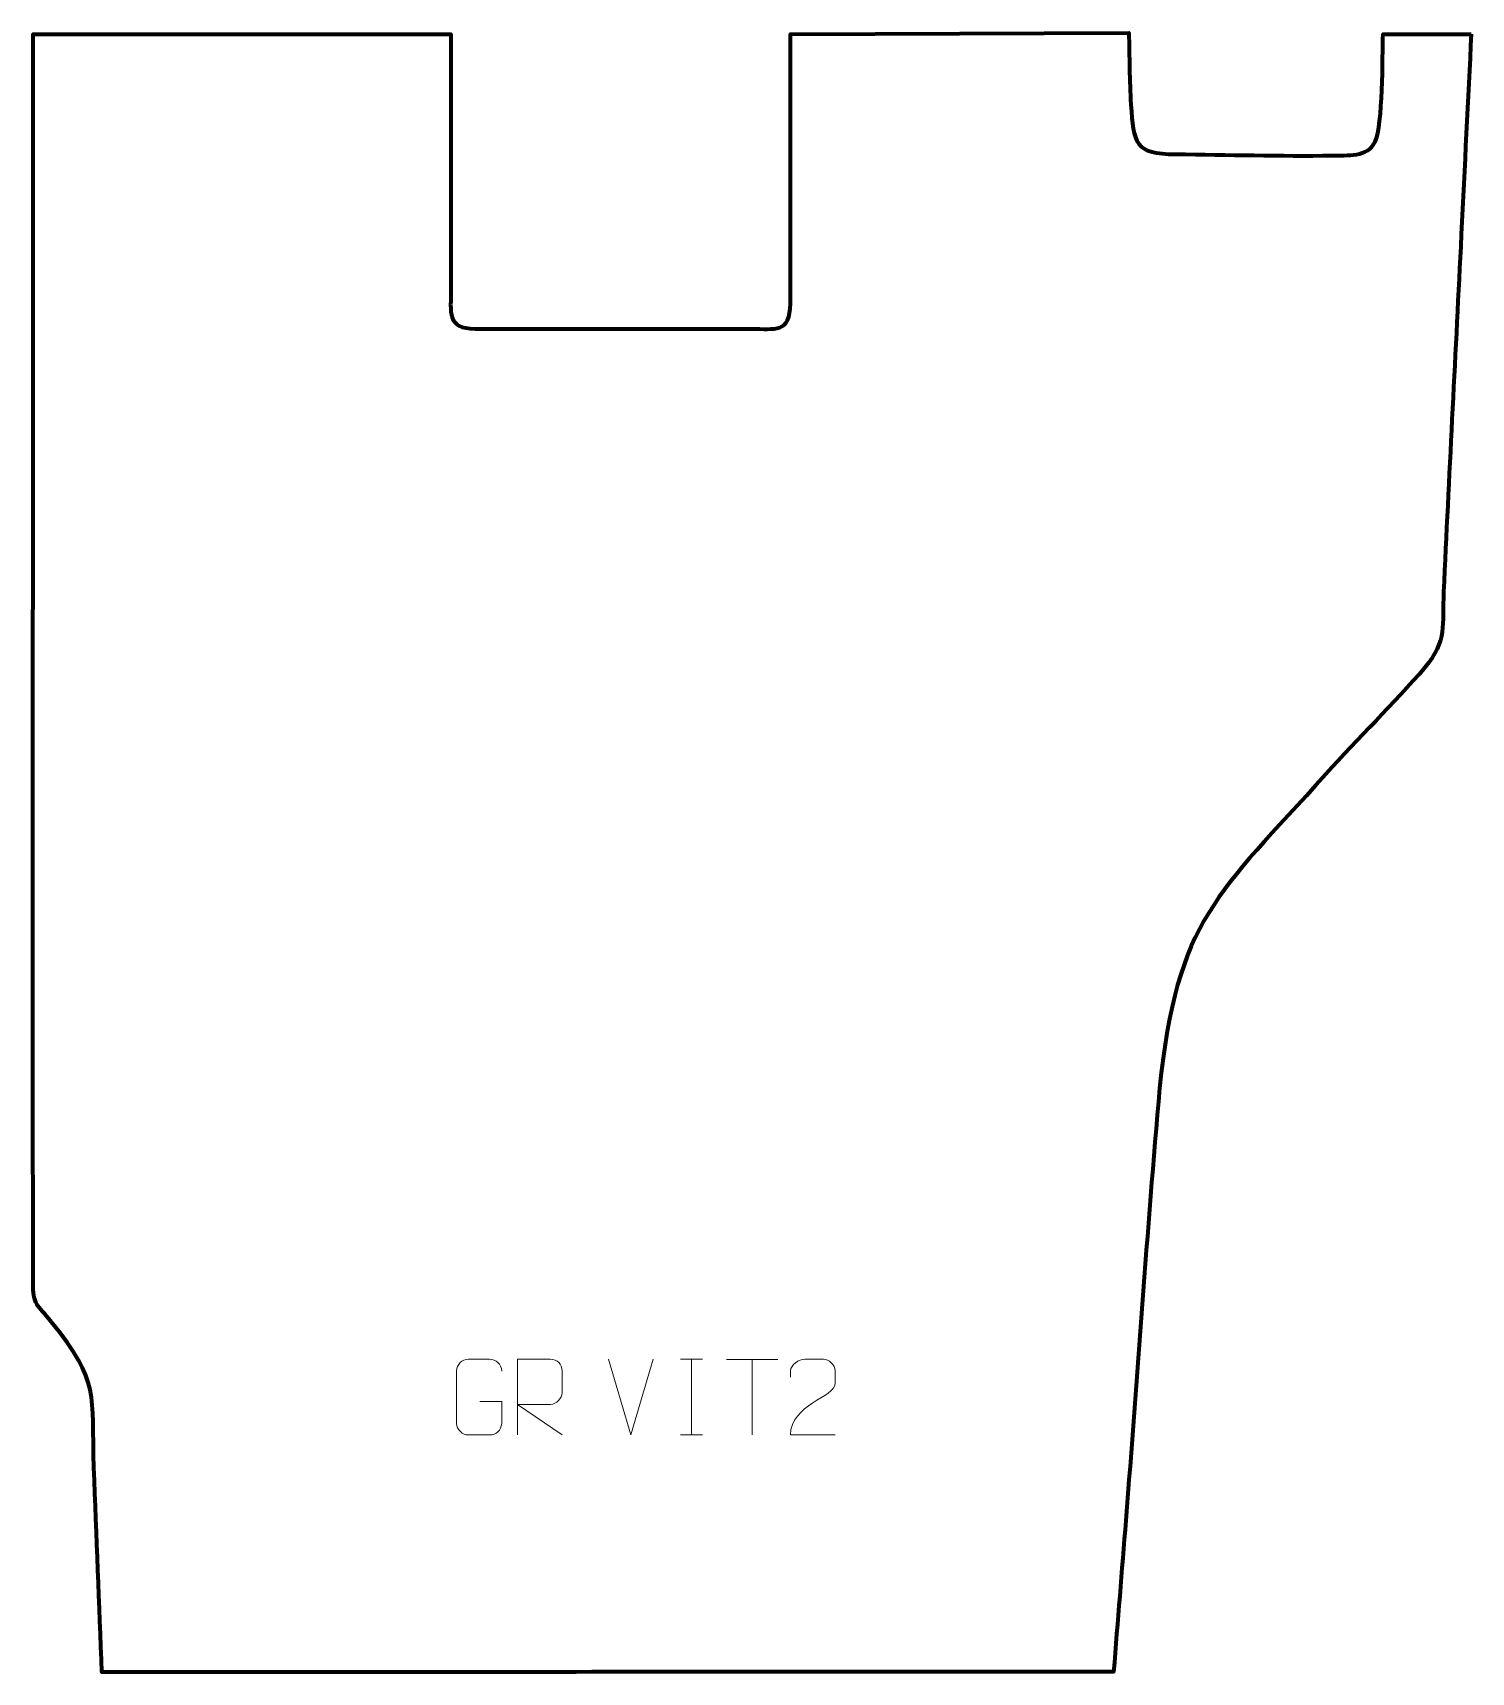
# Model space of a CAD drawing. Header units: millimetres. Extents: x 1403 to 1876, y 264 to 804.
import ezdxf

# ---------------------------------------------------------------- set-up
doc = ezdxf.new("R2010")
doc.units = ezdxf.units.MM
doc.header["$MEASUREMENT"] = 0
doc.layers.add('layer 2', color=7, linetype='Continuous')
doc.layers.add('layer 3', color=7, linetype='Continuous')

msp = doc.modelspace()

# ---------------------------------------------------------------- linework, layer by layer
at = {"layer": 'layer 2', "color": 142, "lineweight": 9}
for points, knots in [([(1549.7692, 353.1106), (1549.7692, 353.1106), (1556.9301, 353.1106), (1556.9301, 353.1106), (1556.9301, 353.1106), (1556.9301, 353.1106), (1556.9301, 345.9498), (1556.9301, 345.9498), (1556.9301, 345.9498), (1556.7905, 343.6287), (1555.115, 342.1506), (1552.9694, 342.1399), (1552.9694, 342.1399), (1550.6399, 342.1402), (1548.3103, 342.1402), (1545.9811, 342.1399), (1545.9811, 342.1399), (1544.0582, 342.0345), (1542.088, 343.9172), (1542.0992, 345.9324), (1542.0992, 345.9324), (1542.0996, 351.6966), (1542.0996, 357.4605), (1542.0992, 363.224), (1542.0992, 363.224), (1542.1034, 365.3599), (1543.8484, 367.0773), (1545.9985, 367.064), (1545.9985, 367.064), (1548.3219, 367.064), (1550.6457, 367.064), (1552.9694, 367.064), (1552.9694, 367.064), (1554.9141, 367.0993), (1556.9035, 365.6093), (1556.9301, 363.1741)], [0, 0, 0, 0, 0.1, 0.1, 0.1, 0.1, 0.2, 0.2, 0.2, 0.2, 0.3, 0.3, 0.3, 0.3, 0.4, 0.4, 0.4, 0.4, 0.5, 0.5, 0.5, 0.5, 0.6, 0.6, 0.6, 0.6, 0.7, 0.7, 0.7, 0.7, 0.8, 0.8, 0.8, 0.8, 1, 1, 1, 1]), ([(1562.1697, 342.136), (1562.1697, 342.136), (1562.1697, 367.0643), (1562.1697, 367.0643), (1562.1697, 367.0643), (1565.7609, 367.0643), (1569.3528, 367.0643), (1572.9444, 367.0643), (1572.9444, 367.0643), (1575.2673, 367.0266), (1576.823, 365.5382), (1576.819, 363.1741), (1576.819, 363.1741), (1576.8185, 361.1407), (1576.8185, 358.0844), (1576.819, 356.0504), (1576.819, 356.0504), (1576.8124, 354.1769), (1575.002, 352.237), (1572.9945, 352.2179), (1572.9945, 352.2179), (1572.9945, 352.2179), (1562.1697, 352.2179), (1562.1697, 352.2179), (1562.1697, 352.2179), (1562.1697, 352.2179), (1576.8097, 342.136), (1576.8097, 342.136)], [0, 0, 0, 0, 0.125, 0.125, 0.125, 0.125, 0.25, 0.25, 0.25, 0.25, 0.375, 0.375, 0.375, 0.375, 0.5, 0.5, 0.5, 0.5, 0.625, 0.625, 0.625, 0.625, 0.75, 0.75, 0.75, 0.75, 1, 1, 1, 1]), ([(1666.7674, 342.1256), (1661.8579, 342.126), (1656.9485, 342.126), (1652.0394, 342.1256), (1652.0394, 342.1256), (1652.0394, 352.0479), (1666.6756, 354.6865), (1666.7674, 358.9924), (1666.7674, 358.9924), (1666.767, 360.415), (1666.767, 361.8373), (1666.7674, 363.2591), (1666.7674, 363.2591), (1666.7505, 365.3341), (1664.6298, 367.0572), (1662.9605, 367.0745), (1662.9605, 367.0745), (1660.8894, 367.0741), (1658.8187, 367.0741), (1656.7483, 367.0745), (1656.7483, 367.0745), (1654.928, 367.091), (1652.1062, 365.3007), (1652.0394, 363.2092), (1652.0394, 363.2092), (1652.0394, 363.2092), (1652.0394, 361.1565), (1652.0394, 361.1565)], [0, 0, 0, 0, 0.125, 0.125, 0.125, 0.125, 0.25, 0.25, 0.25, 0.25, 0.375, 0.375, 0.375, 0.375, 0.5, 0.5, 0.5, 0.5, 0.625, 0.625, 0.625, 0.625, 0.75, 0.75, 0.75, 0.75, 1, 1, 1, 1])]:
    msp.add_open_spline(points, degree=3, knots=knots, dxfattribs=at)
for points in [[(1599.464, 342.136), (1599.464, 342.136), (1592.1497, 367.0643), (1592.1497, 367.0643)], [(1606.7785, 367.0643), (1606.7785, 367.0643), (1599.4641, 342.136), (1599.4641, 342.136)], [(1615.8634, 367.0643), (1615.8634, 367.0643), (1623.0243, 367.0643), (1623.0243, 367.0643)], [(1619.4438, 367.0643), (1619.4438, 367.0643), (1619.4438, 342.1361), (1619.4438, 342.1361)], [(1630.9385, 367.0408), (1630.9385, 367.0408), (1647.9085, 367.0408), (1647.9085, 367.0408)], [(1639.4237, 342.136), (1639.4237, 342.136), (1639.4237, 367.0643), (1639.4237, 367.0643)], [(1615.8634, 342.1361), (1615.8634, 342.1361), (1623.0243, 342.1361), (1623.0243, 342.1361)]]:
    msp.add_open_spline(points, degree=3, dxfattribs=at)
at = {"layer": 'layer 3', "color": 242, "lineweight": 158}
msp.add_open_spline([(1876.2366, 803.5585), (1876.2366, 803.5585), (1847.2211, 803.5585), (1847.2211, 803.5585), (1847.2211, 803.5585), (1846.9667, 796.1585), (1847.2214, 773.6141), (1844.5809, 768.0592), (1844.5809, 768.0592), (1842.1192, 762.8805), (1835.5311, 763.6926), (1830.4014, 763.5839), (1830.4014, 763.5839), (1813.4553, 763.2659), (1796.0126, 763.8764), (1778.9959, 763.9764), (1778.9959, 763.9764), (1765.3082, 764.0568), (1765.0365, 767.5774), (1764.171, 780.3857), (1764.171, 780.3857), (1763.6375, 788.2811), (1763.7039, 796.0962), (1763.472, 803.9841), (1763.472, 803.9841), (1763.472, 803.9841), (1652.0081, 803.5585), (1652.0081, 803.5585), (1652.0081, 803.5585), (1652.0081, 773.9772), (1652.0294, 744.3944), (1652.0091, 714.8134), (1652.0091, 714.8134), (1652.0024, 704.9456), (1646.9342, 706.4879), (1639.1327, 706.4934), (1639.1327, 706.4934), (1608.835, 706.5141), (1578.4838, 706.3593), (1548.1952, 706.4938), (1548.1952, 706.4938), (1538.6608, 706.536), (1540.2199, 711.8999), (1540.2262, 719.7626), (1540.2262, 719.7626), (1540.2486, 747.6939), (1540.2293, 775.6269), (1540.2293, 803.5585), (1540.2293, 803.5585), (1540.2293, 803.5585), (1402.6151, 803.5585), (1402.6151, 803.5585), (1402.6151, 803.5585), (1402.6151, 666.5402), (1402.5068, 529.5207), (1402.5944, 392.5028), (1402.5944, 392.5028), (1402.5993, 384.7596), (1403.8192, 385.3314), (1408.7145, 379.3078), (1408.7145, 379.3078), (1424.8167, 359.1624), (1421.7466, 355.8929), (1422.6419, 331.2981), (1422.6419, 331.2981), (1423.4574, 308.8937), (1424.4081, 286.3835), (1425.2792, 263.984), (1425.2792, 263.984), (1536.303, 264.0196), (1647.4439, 264.1046), (1758.4568, 264.1046), (1758.4568, 264.1046), (1759.7954, 280.7371), (1761.1339, 297.3696), (1762.4724, 314.0021), (1762.4724, 314.0021), (1766.2785, 361.3561), (1769.3969, 409.038), (1773.6087, 456.3112), (1773.6087, 456.3112), (1779.2624, 511.9882), (1792.8138, 520.2393), (1828.3575, 559.7578), (1828.3575, 559.7578), (1839.0361, 571.5112), (1850.5959, 583.0499), (1861.0165, 594.8696), (1861.0165, 594.8696), (1868.4438, 604.1044), (1866.6088, 608.6846), (1867.1299, 619.8327), (1867.1299, 619.8327), (1868.9018, 657.7368), (1870.8895, 695.6605), (1872.7679, 733.5629), (1872.7679, 733.5629), (1873.8622, 755.6447), (1874.9563, 777.7268), (1876.0508, 799.8086), (1876.0508, 799.8086), (1876.0508, 799.8086), (1876.2366, 803.5585), (1876.2366, 803.5585)], degree=3, knots=[0, 0, 0, 0, 0.03703704, 0.03703704, 0.03703704, 0.03703704, 0.07407407, 0.07407407, 0.07407407, 0.07407407, 0.11111111, 0.11111111, 0.11111111, 0.11111111, 0.14814815, 0.14814815, 0.14814815, 0.14814815, 0.18518519, 0.18518519, 0.18518519, 0.18518519, 0.22222222, 0.22222222, 0.22222222, 0.22222222, 0.25925926, 0.25925926, 0.25925926, 0.25925926, 0.2962963, 0.2962963, 0.2962963, 0.2962963, 0.33333333, 0.33333333, 0.33333333, 0.33333333, 0.37037037, 0.37037037, 0.37037037, 0.37037037, 0.40740741, 0.40740741, 0.40740741, 0.40740741, 0.44444444, 0.44444444, 0.44444444, 0.44444444, 0.48148148, 0.48148148, 0.48148148, 0.48148148, 0.51851852, 0.51851852, 0.51851852, 0.51851852, 0.55555556, 0.55555556, 0.55555556, 0.55555556, 0.59259259, 0.59259259, 0.59259259, 0.59259259, 0.62962963, 0.62962963, 0.62962963, 0.62962963, 0.66666667, 0.66666667, 0.66666667, 0.66666667, 0.7037037, 0.7037037, 0.7037037, 0.7037037, 0.74074074, 0.74074074, 0.74074074, 0.74074074, 0.77777778, 0.77777778, 0.77777778, 0.77777778, 0.81481481, 0.81481481, 0.81481481, 0.81481481, 0.85185185, 0.85185185, 0.85185185, 0.85185185, 0.88888889, 0.88888889, 0.88888889, 0.88888889, 0.92592593, 0.92592593, 0.92592593, 0.92592593, 1, 1, 1, 1], dxfattribs=at)

doc.saveas('drawing.dxf')
